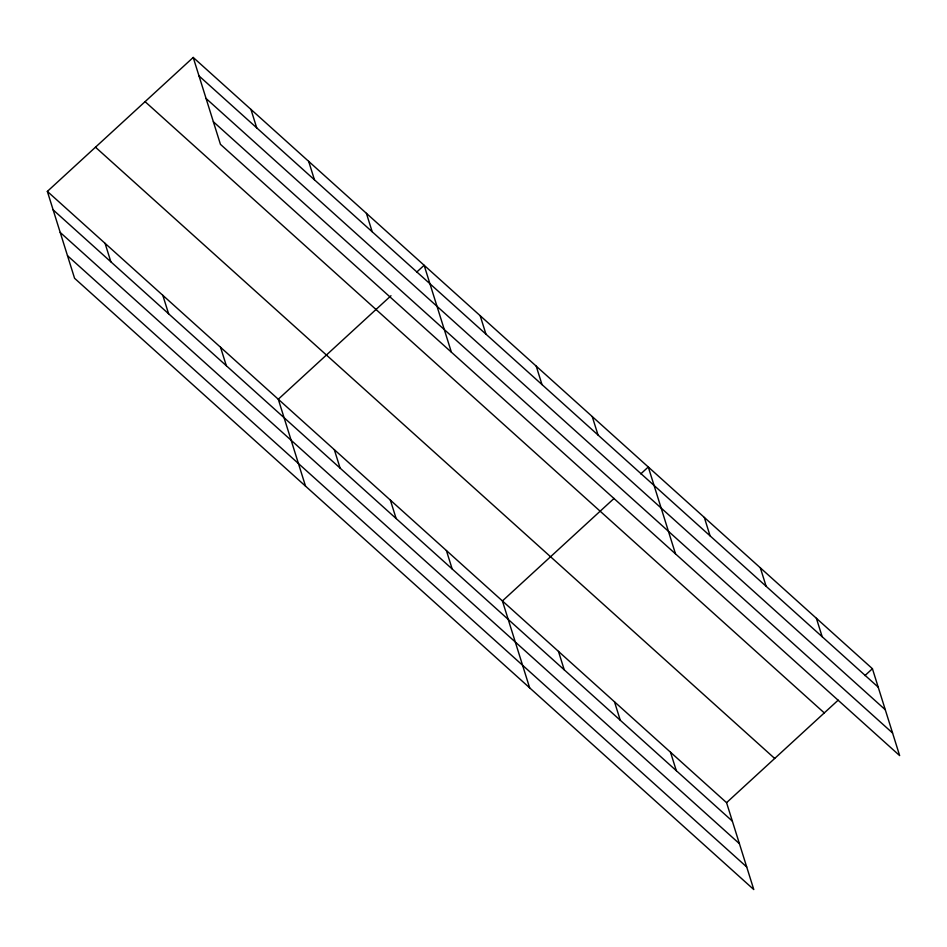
<?xml version="1.0" encoding="UTF-8"?>
<svg xmlns="http://www.w3.org/2000/svg" width="947" height="947" viewBox="0 0 947 947"><rect width="100%" height="100%" fill="white"/><g stroke="black" fill="none" stroke-linecap="round" stroke-linejoin="round"><path stroke-width="1.42" d="M47.35 191.401L726.562 802.665L753.788 889.553L74.576 278.288L47.35 191.401L193.212 57.447L872.424 668.712L899.65 755.599L220.438 144.335L193.212 57.447M390.981 295.736L278.288 399.232L305.514 486.119M416.656 272.156L424.138 265.278L451.376 352.166M614.058 498.43L502.419 600.943L529.645 687.83M640.799 473.867L648.281 467.001L675.507 553.877M726.562 802.665L838.19 700.141M864.931 675.59L872.424 668.712M198.988 75.902L878.2 687.155M206.067 98.488L885.279 709.741M213.359 121.749L892.571 733.014M145.08 101.66L824.292 712.913M95.481 147.199L774.693 758.452M53.127 209.855L732.339 821.108M60.206 232.441L739.418 843.694M67.497 255.702L746.71 866.967M816.385 618.284L822.174 636.727M760.346 567.857L766.135 586.3M704.319 517.429L710.096 535.872M592.242 416.562L598.031 435.016M670.523 752.238L676.312 770.68M536.215 366.134L541.992 384.589M614.496 701.81L620.273 720.253M480.176 315.706L485.953 334.161M558.458 651.37L564.234 669.825M366.406 213.324L372.195 231.766M446.392 550.515L452.169 568.969M308.675 161.369L314.451 179.812M390.353 500.087L396.13 518.542M250.943 109.414L256.72 127.857M334.315 449.659L340.103 468.102M220.544 347.277L226.333 365.72M162.813 295.322L168.602 313.765M105.081 243.367L110.858 261.81"/></g></svg>
